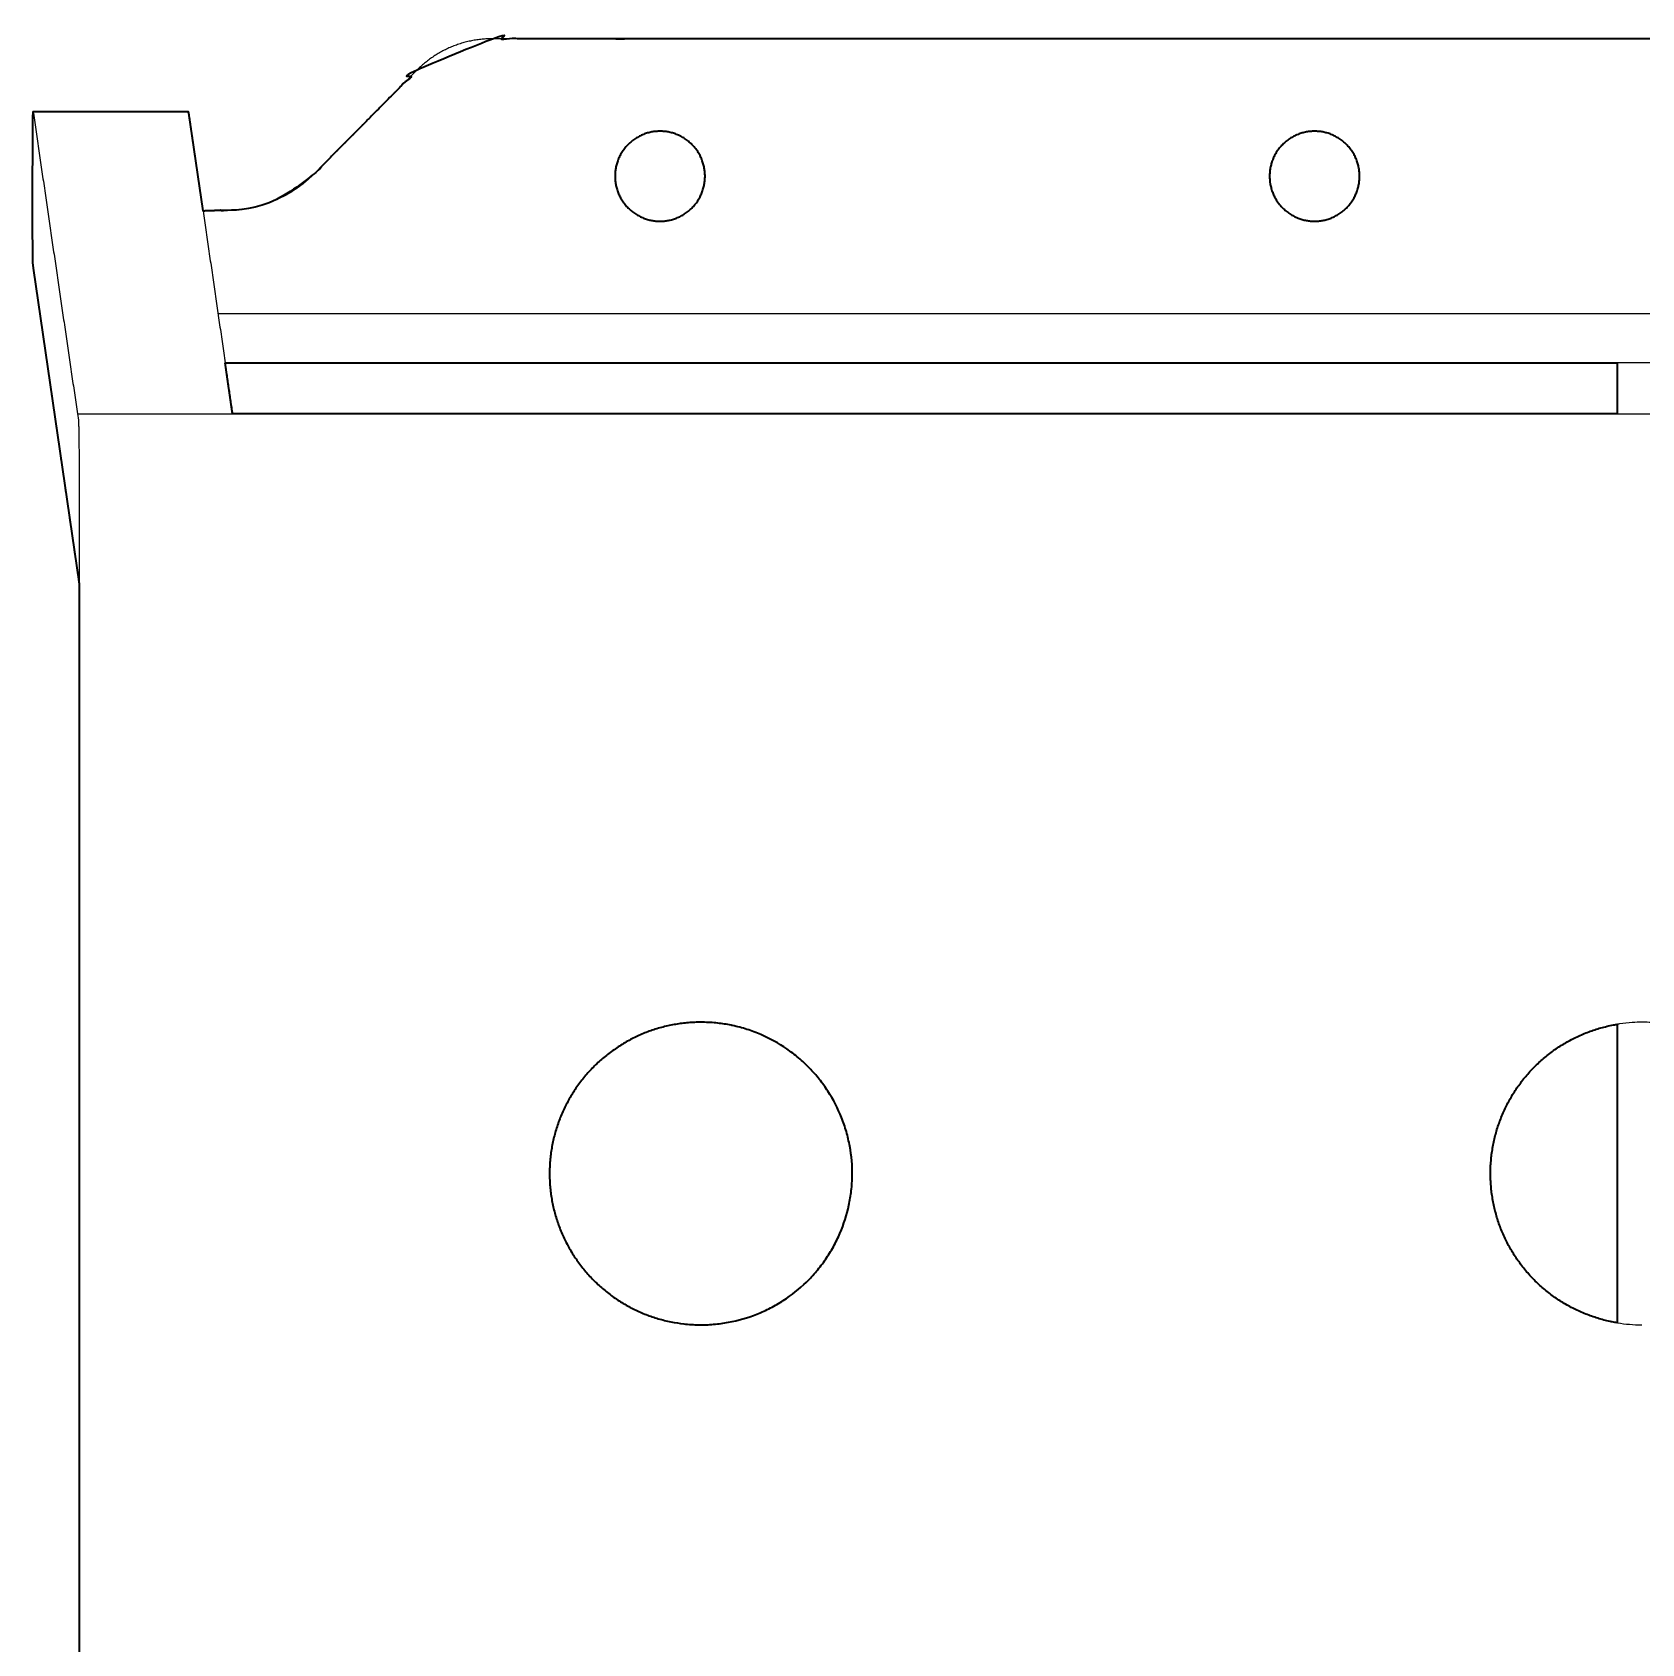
# Model space of a CAD drawing. Header units: millimetres. Extents: x 0 to 1859, y -873 to 750.
# Drawn here: x 210.3 to 407, y -676.4 to -479.4 of the extents above; entities that cross this region are included whole.
import ezdxf

# ---------------------------------------------------------------- set-up
doc = ezdxf.new("R2010")
doc.units = ezdxf.units.MM
doc.layers.add('Blocks', color=7, linetype='Continuous')
doc.layers.add('Blocks$Inner', color=7, linetype='Continuous', lineweight=25, true_color=0x007f00)
doc.layers.add('Blocks$Outline', color=7, linetype='Continuous', lineweight=35, true_color=0xff3f3f)

# ---------------------------------------------------------------- blocks, each defined once
blk = doc.blocks.new('Balcony Barstool Top')
at = {"layer": 'Blocks$Inner'}
blk.add_line((201.05, 45.84), (201.01, 45.85), dxfattribs=at)
for points in [[(179.21, 202.73), (173.79, 202.73), (169.97, 198.87)], [(157.45, 186.21), (153.05, 181.76), (146.79, 181.76)]]:
    blk.add_rational_spline(points, [1, 0.922783803363, 1], degree=2, dxfattribs=at)
for points, degree in [([(460.21, 202.73), (319.71, 202.73), (179.21, 202.73)], 2), ([(169.97, 198.87), (163.71, 192.54), (157.45, 186.21)], 2), ([(123.05, 193.73), (123.06, 193.78), (123.07, 193.78)], 2), ([(123.07, 193.78), (123.08, 193.77), (123.11, 193.69), (123.12, 193.64)], 3), ([(123.07, 193.78), (132.58, 193.78), (142.07, 193.78)], 2), ([(123.12, 193.64), (125.8, 175.24), (128.51, 156.85)], 2), ([(142.07, 193.78), (142.08, 193.78), (142.1, 193.7), (142.12, 193.64)], 3), ([(142.12, 193.64), (142.99, 187.66), (143.86, 181.67)], 2), ([(122.99, 184.62), (122.99, 186.5), (122.99, 190.77), (123.01, 192.46)], 3), ([(123, 176.66), (122.98, 178.49), (122.98, 182.74), (122.99, 184.62)], 3), ([(146.79, 181.76), (145.32, 181.71), (143.85, 181.66)], 2), ([(143.86, 181.67), (145.21, 172.39), (146.56, 163.11)], 2), ([(128.73, 136.01), (125.92, 155.35), (123.11, 174.68)], 2), ([(493.74, 169.11), (319.71, 169.11), (145.69, 169.11)], 2), ([(316.71, 163.11), (231.63, 163.11), (146.56, 163.11)], 2), ([(146.56, 163.11), (147.01, 159.98), (147.47, 156.85)], 2), ([(316.71, 163.13), (316.71, 159.99), (316.71, 156.85)], 2), ([(322.73, 163.11), (319.72, 163.11), (316.71, 163.11)], 2), ([(316.72, 156.85), (318.72, 156.85), (320.72, 156.85), (322.71, 156.85)], 3), ([(316.71, 82.23), (316.71, 63.99), (316.71, 45.72)], 2), ([(316.72, 45.72), (317.71, 45.56), (318.7, 45.48), (319.7, 45.48)], 3)]:
    blk.add_open_spline(points, degree=degree, dxfattribs=at)
for points, knots in [([(123.01, 192.46), (123.01, 193), (123.02, 193.33), (123.04, 193.63), (123.04, 193.69), (123.05, 193.73)], [23.51103, 23.51103, 23.51103, 23.51103, 25.538079, 25.538079, 26.637281, 26.637281, 26.637281, 26.637281]), ([(123.11, 174.68), (123.09, 174.74), (123.07, 174.82), (123.04, 175.06), (123.03, 175.19), (123.01, 175.7), (123, 176.09), (123, 176.66)], [0, 0, 0, 0, 3.235786, 3.235786, 5.076267, 5.076267, 7.103315, 7.103315, 7.103315, 7.103315]), ([(128.51, 156.85), (128.63, 156.02), (128.63, 155.96), (128.64, 155.78), (128.65, 155.66), (128.65, 155.36), (128.66, 155.19), (128.67, 154.78), (128.67, 154.55), (128.68, 154.03), (128.68, 153.75), (128.69, 153.13), (128.69, 152.8), (128.7, 152.1), (128.7, 151.73), (128.7, 150.95), (128.71, 150.54), (128.71, 149.69), (128.71, 149.26), (128.71, 148.36), (128.72, 147.9), (128.72, 146.97), (128.72, 146.49), (128.72, 145.54), (128.72, 145.05), (128.72, 143.47), (128.72, 142.65), (128.72, 140.73), (128.72, 139.78), (128.72, 136.9), (128.72, 134.98), (128.72, 129.23), (128.72, 125.39), (128.72, 117.72), (128.72, 113.88), (128.72, 106.21), (128.72, 102.38), (128.72, 94.7), (128.72, 90.87), (128.72, 83.2), (128.72, 79.36), (128.72, 71.69), (128.72, 67.85), (128.72, 60.18), (128.72, 56.34), (128.72, 48.67), (128.72, 44.84), (128.72, 37.17), (128.72, 33.33), (128.72, 25.66), (128.72, 21.82), (128.72, 14.15), (128.72, 10.31), (128.72, 2.64), (128.72, -1.19), (128.72, -8.87), (128.72, -12.7), (128.72, -20.37), (128.72, -24.21), (128.72, -31.88), (128.72, -35.72), (128.72, -43.39), (128.72, -47.23), (128.72, -54.9), (128.72, -58.73), (128.72, -66.4), (128.72, -70.24), (128.72, -77.91), (128.72, -81.75), (128.72, -89.42), (128.72, -93.26), (128.72, -100.93), (128.72, -104.76), (128.72, -112.44), (128.72, -116.27), (128.72, -123.94), (128.72, -127.78), (128.72, -132.03), (128.72, -132.58), (128.72, -133.54), (128.72, -134.01), (128.72, -134.94), (128.71, -135.4), (128.71, -136.3), (128.71, -136.74), (128.71, -137.58), (128.7, -137.99), (128.7, -138.77), (128.7, -139.14), (128.69, -139.85), (128.69, -140.18), (128.68, -140.79), (128.68, -141.07), (128.67, -141.59), (128.67, -141.82), (128.66, -142.23), (128.65, -142.41), (128.65, -142.71), (128.64, -142.82), (128.63, -143), (128.63, -143.06), (128.63, -143.09)], [625.1326, 625.1326, 625.1326, 625.1326, 626.407756, 626.407756, 627.682912, 627.682912, 628.958067, 628.958067, 630.233223, 630.233223, 631.508379, 631.508379, 632.783535, 632.783535, 634.05869, 634.05869, 635.333846, 635.333846, 636.609002, 636.609002, 637.884158, 637.884158, 639.159313, 639.159313, 640.434469, 640.434469, 643.350427, 643.350427, 646.266385, 646.266385, 652.0983, 652.0983, 663.762132, 663.762132, 675.425963, 675.425963, 687.089794, 687.089794, 698.753625, 698.753625, 710.417457, 710.417457, 722.081288, 722.081288, 733.745119, 733.745119, 745.40895, 745.40895, 757.072782, 757.072782, 768.736613, 768.736613, 780.400444, 780.400444, 792.064275, 792.064275, 803.728107, 803.728107, 815.391938, 815.391938, 827.055769, 827.055769, 838.719601, 838.719601, 850.383432, 850.383432, 862.047263, 862.047263, 873.711094, 873.711094, 885.374926, 885.374926, 897.038757, 897.038757, 908.702588, 908.702588, 920.366419, 920.366419, 921.641575, 921.641575, 922.916731, 922.916731, 924.191887, 924.191887, 925.467042, 925.467042, 926.742198, 926.742198, 928.017354, 928.017354, 929.292509, 929.292509, 930.567665, 930.567665, 931.842821, 931.842821, 933.117977, 933.117977, 934.393132, 934.393132, 935.668288, 935.668288, 935.668288, 935.668288]), ([(128.51, 156.85), (130.96, 156.85), (133.4, 156.85), (138.3, 156.85), (140.75, 156.85), (144.62, 156.85), (146.05, 156.85), (147.48, 156.85)], [0, 0, 0, 0, 7.335493, 7.335493, 14.670986, 14.670986, 18.951525, 18.951525, 18.951525, 18.951525]), ([(147.48, 156.85), (148.49, 156.85), (149.51, 156.85), (151.17, 156.85), (151.81, 156.85), (153.09, 156.85), (153.73, 156.85), (155, 156.85), (155.64, 156.85), (192.59, 156.85), (228.91, 156.85), (282.39, 156.85), (299.56, 156.85), (316.72, 156.85)], [18.951525, 18.951525, 18.951525, 18.951525, 22.006479, 22.006479, 23.929848, 23.929848, 25.853217, 25.853217, 27.776586, 27.776586, 136.79717, 136.79717, 188.319721, 188.319721, 188.319721, 188.319721]), ([(201.01, 45.85), (200.76, 45.9), (200.5, 45.96), (200, 46.09), (199.74, 46.15), (199, 46.37), (198.51, 46.54), (197.54, 46.91), (197.06, 47.12), (196.37, 47.46), (196.13, 47.58), (195.68, 47.83), (195.44, 47.96), (195, 48.23), (194.77, 48.37), (194.34, 48.65), (194.12, 48.8), (193.49, 49.25), (193.08, 49.57), (192.3, 50.25), (191.92, 50.6), (191.37, 51.15), (191.19, 51.34), (190.84, 51.73), (190.67, 51.93), (190.34, 52.32), (190.17, 52.53), (189.86, 52.94), (189.7, 53.16), (189.26, 53.79), (188.98, 54.23), (188.46, 55.12), (188.21, 55.58), (187.88, 56.28), (187.77, 56.52), (187.57, 57), (187.47, 57.25), (187.29, 57.73), (187.2, 57.98), (187.04, 58.47), (186.97, 58.73), (186.83, 59.22), (186.76, 59.47), (186.64, 59.98), (186.59, 60.23), (186.49, 60.74), (186.45, 60.99), (186.37, 61.51), (186.34, 61.76), (186.28, 62.28), (186.26, 62.54), (186.23, 63.06), (186.22, 63.32), (186.21, 63.84), (186.21, 64.11), (186.22, 64.62), (186.23, 64.89), (186.26, 65.4), (186.28, 65.66), (186.34, 66.18), (186.37, 66.44), (186.44, 66.95), (186.49, 67.2), (186.59, 67.71), (186.64, 67.97), (186.76, 68.47), (186.82, 68.72), (186.96, 69.22), (187.04, 69.48), (187.2, 69.97), (187.29, 70.22), (187.47, 70.71), (187.57, 70.95), (187.77, 71.43), (187.88, 71.67), (188.1, 72.14), (188.22, 72.37), (188.46, 72.83), (188.58, 73.05), (188.84, 73.5), (188.98, 73.72), (189.26, 74.16), (189.4, 74.38), (189.7, 74.8), (189.86, 75.02), (190.17, 75.43), (190.34, 75.64), (190.67, 76.04), (190.85, 76.23), (191.2, 76.62), (191.38, 76.81), (191.74, 77.18), (191.93, 77.36), (192.31, 77.71), (192.5, 77.88), (192.89, 78.22), (193.1, 78.38), (193.5, 78.7), (193.71, 78.86), (194.14, 79.16), (194.36, 79.31), (194.79, 79.6), (195.02, 79.74), (195.46, 80), (195.69, 80.13), (196.15, 80.38), (196.38, 80.5), (196.84, 80.73), (197.08, 80.83), (197.55, 81.04), (197.79, 81.14), (198.28, 81.33), (198.52, 81.42), (199.01, 81.58), (199.26, 81.66), (199.76, 81.81), (200.02, 81.88), (200.52, 82), (200.78, 82.06), (201.29, 82.16), (201.55, 82.21), (202.06, 82.29), (202.32, 82.33), (202.84, 82.38), (203.09, 82.41), (203.61, 82.45), (203.87, 82.46), (204.39, 82.48), (204.65, 82.48), (204.91, 82.48)], [0, 0, 0, 0, 0.781252, 0.781252, 1.562505, 1.562505, 3.12501, 3.12501, 4.687514, 4.687514, 5.468767, 5.468767, 6.250019, 6.250019, 7.030413, 7.030413, 7.810808, 7.810808, 9.371596, 9.371596, 10.932384, 10.932384, 11.712778, 11.712778, 12.493172, 12.493172, 13.272911, 13.272911, 14.05265, 14.05265, 15.612127, 15.612127, 17.171605, 17.171605, 17.951343, 17.951343, 18.731082, 18.731082, 19.510807, 19.510807, 20.290533, 20.290533, 21.070258, 21.070258, 21.849983, 21.849983, 22.629709, 22.629709, 23.409434, 23.409434, 24.18916, 24.18916, 24.968885, 24.968885, 25.74925, 25.74925, 26.529615, 26.529615, 27.309981, 27.309981, 28.090346, 28.090346, 28.870711, 28.870711, 29.651076, 29.651076, 30.431441, 30.431441, 31.211807, 31.211807, 31.993035, 31.993035, 32.774263, 32.774263, 33.555492, 33.555492, 34.33672, 34.33672, 35.117949, 35.117949, 35.899177, 35.899177, 36.680406, 36.680406, 37.461634, 37.461634, 38.243428, 38.243428, 39.025221, 39.025221, 39.807015, 39.807015, 40.588808, 40.588808, 41.370602, 41.370602, 42.152395, 42.152395, 42.934189, 42.934189, 43.715982, 43.715982, 44.497812, 44.497812, 45.279641, 45.279641, 46.061471, 46.061471, 46.843301, 46.843301, 47.625131, 47.625131, 48.40696, 48.40696, 49.18879, 49.18879, 49.97062, 49.97062, 50.752449, 50.752449, 51.534279, 51.534279, 52.316109, 52.316109, 53.097939, 53.097939, 53.879768, 53.879768, 54.661598, 54.661598, 54.661598, 54.661598]), ([(208.4, 82.11), (208.45, 82.09), (208.51, 82.08), (209.16, 81.94), (209.75, 81.79), (210.91, 81.42), (211.48, 81.2), (213.14, 80.49), (214.2, 79.9), (215.7, 78.87), (216.18, 78.5), (217.11, 77.72), (217.55, 77.31), (218.39, 76.44), (218.79, 75.99), (219.36, 75.28), (219.54, 75.04), (219.89, 74.55), (220.07, 74.29), (220.9, 73.01), (221.45, 71.94), (222.12, 70.26), (222.31, 69.69), (222.57, 68.81), (222.64, 68.51), (222.78, 67.92), (222.85, 67.62), (223.12, 66.14), (223.22, 64.93), (223.2, 63.42), (223.19, 63.12), (223.15, 62.51), (223.12, 62.2), (223.02, 61.3), (222.92, 60.7), (222.55, 58.93), (222.18, 57.78), (221.58, 56.38), (221.45, 56.1), (221.18, 55.56), (221.04, 55.29), (220.6, 54.49), (220.29, 53.98), (219.6, 52.99), (219.24, 52.51), (218.45, 51.58), (218.04, 51.13), (216.73, 49.86), (215.79, 49.11), (214.27, 48.13), (213.74, 47.82), (212.66, 47.26), (212.11, 47.01), (210.42, 46.34), (209.27, 46.01), (207.48, 45.68), (206.87, 45.59), (205.66, 45.49), (205.05, 45.47), (204.44, 45.48)], [58.137944, 58.137944, 58.137944, 58.137944, 58.313372, 58.313372, 60.132663, 60.132663, 61.951954, 61.951954, 65.590535, 65.590535, 67.409826, 67.409826, 69.229117, 69.229117, 71.048407, 71.048407, 71.958053, 71.958053, 72.867698, 72.867698, 76.50628, 76.50628, 78.32557, 78.32557, 79.235216, 79.235216, 80.144861, 80.144861, 83.783442, 83.783442, 84.693088, 84.693088, 85.602733, 85.602733, 87.422024, 87.422024, 91.060605, 91.060605, 91.970251, 91.970251, 92.879896, 92.879896, 94.699187, 94.699187, 96.518478, 96.518478, 98.337768, 98.337768, 101.97635, 101.97635, 103.795641, 103.795641, 105.614931, 105.614931, 109.253513, 109.253513, 111.072804, 111.072804, 112.892094, 112.892094, 112.892094, 112.892094]), ([(204.91, 82.48), (205.25, 82.47), (205.55, 82.46), (206.16, 82.42), (206.47, 82.4), (207.32, 82.3), (207.86, 82.22), (208.4, 82.11)], [54.661598, 54.661598, 54.661598, 54.661598, 55.574709, 55.574709, 56.487819, 56.487819, 58.137944, 58.137944, 58.137944, 58.137944]), ([(316.73, 82.24), (316.56, 82.21), (316.4, 82.18), (315.98, 82.1), (315.71, 82.04), (315.21, 81.92), (314.95, 81.86), (314.45, 81.72), (314.2, 81.64), (313.46, 81.4), (312.98, 81.22), (312.26, 80.92), (312.02, 80.81), (311.56, 80.59), (311.32, 80.47), (310.87, 80.23), (310.64, 80.1), (310.19, 79.84), (309.96, 79.7), (309.52, 79.42), (309.3, 79.28), (308.88, 78.98), (308.66, 78.82), (308.25, 78.51), (308.05, 78.35), (307.65, 78.01), (307.46, 77.84), (307.07, 77.5), (306.89, 77.32), (306.52, 76.95), (306.34, 76.77), (305.98, 76.39), (305.81, 76.19), (305.47, 75.8), (305.3, 75.59), (304.98, 75.18), (304.82, 74.97), (304.52, 74.55), (304.37, 74.33), (304.09, 73.9), (303.95, 73.68), (303.69, 73.23), (303.56, 73.01), (303.31, 72.55), (303.19, 72.32), (302.97, 71.86), (302.86, 71.62), (302.65, 71.15), (302.55, 70.9), (302.36, 70.42), (302.27, 70.17), (302.11, 69.68), (302.02, 69.42), (301.88, 68.93), (301.81, 68.67), (301.69, 68.17), (301.63, 67.92), (301.53, 67.41), (301.48, 67.15), (301.4, 66.64), (301.36, 66.39), (301.3, 65.87), (301.28, 65.61), (301.24, 65.1), (301.22, 64.83), (301.21, 64.32), (301.21, 64.05), (301.21, 63.53), (301.22, 63.26), (301.25, 62.75), (301.27, 62.48), (301.31, 61.97), (301.34, 61.71), (301.42, 61.2), (301.46, 60.94), (301.55, 60.43), (301.6, 60.18), (301.71, 59.67), (301.78, 59.42), (301.91, 58.92), (301.98, 58.67), (302.14, 58.17), (302.22, 57.92), (302.4, 57.43), (302.5, 57.18), (302.69, 56.71), (302.8, 56.46), (303.02, 55.99), (303.13, 55.76), (303.37, 55.3), (303.49, 55.07), (303.75, 54.62), (303.88, 54.4), (304.15, 53.96), (304.29, 53.74), (304.59, 53.31), (304.74, 53.1), (305.05, 52.69), (305.21, 52.48), (305.54, 52.07), (305.72, 51.87), (306.06, 51.48), (306.24, 51.29), (306.6, 50.92), (306.78, 50.74), (307.16, 50.38), (307.35, 50.21), (307.74, 49.87), (307.94, 49.7), (308.34, 49.38), (308.55, 49.22), (308.97, 48.91), (309.18, 48.76), (309.61, 48.47), (309.84, 48.33), (310.28, 48.06), (310.51, 47.92), (310.96, 47.67), (311.2, 47.55), (311.66, 47.32), (311.9, 47.21), (312.37, 46.99), (312.61, 46.89), (313.09, 46.7), (313.33, 46.61), (313.82, 46.44), (314.07, 46.36), (314.56, 46.21), (314.81, 46.13), (315.32, 46), (315.58, 45.94), (315.83, 45.89)], [65.07601, 65.07601, 65.07601, 65.07601, 65.586659, 65.586659, 66.366816, 66.366816, 67.146972, 67.146972, 67.927127, 67.927127, 69.487439, 69.487439, 70.267595, 70.267595, 71.047751, 71.047751, 71.827907, 71.827907, 72.608062, 72.608062, 73.388236, 73.388236, 74.16841, 74.16841, 74.948584, 74.948584, 75.728758, 75.728758, 76.508931, 76.508931, 77.289105, 77.289105, 78.069279, 78.069279, 78.849453, 78.849453, 79.629651, 79.629651, 80.40985, 80.40985, 81.190048, 81.190048, 81.970247, 81.970247, 82.750445, 82.750445, 83.530644, 83.530644, 84.310842, 84.310842, 85.091041, 85.091041, 85.871227, 85.871227, 86.651412, 86.651412, 87.431598, 87.431598, 88.211783, 88.211783, 88.991969, 88.991969, 89.772154, 89.772154, 90.55234, 90.55234, 91.332526, 91.332526, 92.112681, 92.112681, 92.892836, 92.892836, 93.672991, 93.672991, 94.453146, 94.453146, 95.233301, 95.233301, 96.013456, 96.013456, 96.793611, 96.793611, 97.573767, 97.573767, 98.353921, 98.353921, 99.134076, 99.134076, 99.914231, 99.914231, 100.694385, 100.694385, 101.47454, 101.47454, 102.254695, 102.254695, 103.03485, 103.03485, 103.815004, 103.815004, 104.595189, 104.595189, 105.375374, 105.375374, 106.155559, 106.155559, 106.935744, 106.935744, 107.715929, 107.715929, 108.496114, 108.496114, 109.276299, 109.276299, 110.056484, 110.056484, 110.836683, 110.836683, 111.616882, 111.616882, 112.39708, 112.39708, 113.177279, 113.177279, 113.957478, 113.957478, 114.737676, 114.737676, 115.517875, 115.517875, 116.298074, 116.298074, 116.298074, 116.298074]), ([(319.7, 82.48), (319.31, 82.48), (318.93, 82.47), (318.03, 82.41), (317.51, 82.35), (316.91, 82.27), (316.82, 82.25), (316.73, 82.24)], [62.087614, 62.087614, 62.087614, 62.087614, 63.246188, 63.246188, 64.806502, 64.806502, 65.07601, 65.07601, 65.07601, 65.07601]), ([(322.71, 82.23), (322.32, 82.3), (321.92, 82.35), (320.91, 82.45), (320.3, 82.48), (319.7, 82.48)], [59.059281, 59.059281, 59.059281, 59.059281, 60.264191, 60.264191, 62.087614, 62.087614, 62.087614, 62.087614]), ([(204.44, 45.48), (203.83, 45.49), (203.22, 45.53), (202.09, 45.66), (201.57, 45.74), (201.05, 45.84)], [112.892094, 112.892094, 112.892094, 112.892094, 114.721923, 114.721923, 116.315509, 116.315509, 116.315509, 116.315509]), ([(315.83, 45.89), (315.91, 45.87), (315.99, 45.85), (316.29, 45.79), (316.51, 45.76), (316.72, 45.72)], [116.2980737, 116.2980737, 116.2980737, 116.2980737, 116.5470746, 116.5470746, 117.2075087, 117.2075087, 117.2075087, 117.2075087])]:
    blk.add_open_spline(points, degree=3, knots=knots, dxfattribs=at)
for points, weights, knots in [([(199.71, 180.42), (194.21, 180.42), (194.21, 185.92), (194.21, 191.42), (199.71, 191.42)], [1, 0.707106781187, 1, 0.707106781187, 1], [1.570796, 1.570796, 1.570796, 3.141593, 3.141593, 4.712389, 4.712389, 4.712389]), ([(199.71, 191.42), (205.21, 191.42), (205.21, 185.92), (205.21, 180.42), (199.71, 180.42)], [1, 0.707106781186, 1, 0.707106781186, 1], [4.712389, 4.712389, 4.712389, 6.283185, 6.283185, 7.853982, 7.853982, 7.853982]), ([(279.71, 180.42), (274.21, 180.42), (274.21, 185.92), (274.21, 191.42), (279.71, 191.42)], [1, 0.707106781187, 1, 0.707106781187, 1], [1.570796, 1.570796, 1.570796, 3.141593, 3.141593, 4.712389, 4.712389, 4.712389]), ([(279.71, 191.42), (285.21, 191.42), (285.21, 185.92), (285.21, 180.42), (279.71, 180.42)], [1, 0.707106781187, 1, 0.707106781187, 1], [4.712389, 4.712389, 4.712389, 6.283185, 6.283185, 7.853982, 7.853982, 7.853982])]:
    blk.add_rational_spline(points, weights, degree=2, knots=knots, dxfattribs=at)
at = {"layer": 'Blocks$Outline'}
for points in [[(143.86, 181.66), (143.86, 181.67), (142.12, 193.64)], [(123.11, 174.68), (128.72, 136.09)], [(147.47, 156.85), (146.56, 163.11)], [(146.56, 163.11), (316.71, 163.11), (316.71, 163.11)], [(316.71, 163.11), (316.71, 156.85)]]:
    blk.add_lwpolyline(points, dxfattribs=at)
for points, weights, knots in [([(495.56, 181.66), (494.09, 181.71), (492.64, 181.76), (486.38, 181.76), (481.97, 186.21), (475.71, 192.54), (469.45, 198.87), (465.64, 202.73), (460.21, 202.73), (319.71, 202.73), (179.21, 202.73), (173.79, 202.73), (169.97, 198.87), (163.71, 192.54), (157.45, 186.21), (153.05, 181.76), (146.79, 181.76), (145.32, 181.71), (143.86, 181.66)], [1, 1, 1, 0.922783803363, 1, 1, 1, 0.922783803362, 1, 1, 1, 0.922783803363, 1, 1, 1, 0.922783803363, 1, 1, 1], [0.090306, 0.090306, 0.090306, 3, 3, 3.791105, 3.791105, 21.594182, 21.594182, 22.385287, 22.385287, 303.381447, 303.381447, 304.172552, 304.172552, 321.975629, 321.975629, 322.766734, 322.766734, 325.690265, 325.690265, 325.690265]), ([(199.71, 180.42), (194.21, 180.42), (194.21, 185.92), (194.21, 191.42), (199.71, 191.42), (205.21, 191.42), (205.21, 185.92), (205.21, 180.42), (199.71, 180.42)], [1, 0.707106781187, 1, 0.707106781187, 1, 0.707106781186, 1, 0.707106781186, 1], [1.570796, 1.570796, 1.570796, 3.141593, 3.141593, 4.712389, 4.712389, 6.283185, 6.283185, 7.853982, 7.853982, 7.853982]), ([(279.71, 180.42), (274.21, 180.42), (274.21, 185.92), (274.21, 191.42), (279.71, 191.42), (285.21, 191.42), (285.21, 185.92), (285.21, 180.42), (279.71, 180.42)], [1, 0.707106781187, 1, 0.707106781187, 1, 0.707106781187, 1, 0.707106781187, 1], [1.570796, 1.570796, 1.570796, 3.141593, 3.141593, 4.712389, 4.712389, 6.283185, 6.283185, 7.853982, 7.853982, 7.853982])]:
    blk.add_rational_spline(points, weights, degree=2, knots=knots, dxfattribs=at)
for points, knots in [([(123.07, 193.78), (123.07, 193.78), (123.07, 193.78), (123.06, 193.77), (123.05, 193.76), (123.05, 193.73), (123.04, 193.69), (123.04, 193.63), (123.02, 193.33), (123.01, 193), (123.01, 192.46), (122.99, 190.77), (122.99, 186.5), (122.99, 184.62), (122.98, 182.74), (122.98, 178.49), (123, 176.66), (123, 176.09), (123.01, 175.7), (123.03, 175.19), (123.04, 175.06), (123.07, 174.82), (123.09, 174.74), (123.11, 174.68)], [-46.633106, -46.633106, -46.633106, -46.633106, -46.60997, -46.6029, -45.637282, -45.637282, -45.637282, -44.53808, -44.53808, -42.511031, -42.511031, -42.511031, -34.30717, -34.30717, -34.30717, -26.103316, -26.103316, -26.103316, -24.076269, -24.076269, -22.235787, -22.235787, -19.000001, -19.000001, -19.000001, -19.000001]), ([(142.12, 193.64), (142.1, 193.7), (142.08, 193.78), (142.07, 193.78), (135.74, 193.78), (129.41, 193.78), (123.07, 193.78)], [-27.620568, -27.620568, -27.620568, -27.620568, -24.778447, -24.778447, -24.778447, -5.80918, -5.80918, -5.80918, -5.80918]), ([(316.71, 156.85), (299.55, 156.85), (282.39, 156.85), (228.91, 156.85), (192.59, 156.85), (155.64, 156.85), (155, 156.85), (153.73, 156.85), (153.09, 156.85), (151.81, 156.85), (151.17, 156.85), (149.51, 156.85), (148.49, 156.85), (147.48, 156.85), (147.47, 156.85), (147.47, 156.85), (147.47, 156.85)], [-188.505611, -188.505611, -188.505611, -188.505611, -136.99137, -136.99137, -27.970786, -27.970786, -26.047417, -26.047417, -24.124048, -24.124048, -22.200679, -22.200679, -19.145725, -19.145725, -19.145725, -19.13872, -19.13872, -19.13872, -19.13872]), ([(128.72, 136.09), (128.72, 135.08), (128.72, 134.07), (128.72, 129.23), (128.72, 125.39), (128.72, 117.72), (128.72, 113.88), (128.72, 106.21), (128.72, 102.38), (128.72, 94.7), (128.72, 90.87), (128.72, 83.2), (128.72, 79.36), (128.72, 71.69), (128.72, 67.85), (128.72, 60.18), (128.72, 56.34), (128.72, 48.67), (128.72, 44.84), (128.72, 37.17), (128.72, 33.33), (128.72, 25.66), (128.72, 21.82), (128.72, 14.15), (128.72, 10.31), (128.72, 2.64), (128.72, -1.19), (128.72, -8.87), (128.72, -12.7), (128.72, -20.37), (128.72, -24.21), (128.72, -31.88), (128.72, -35.72), (128.72, -43.39), (128.72, -47.23), (128.72, -54.9), (128.72, -58.73), (128.72, -66.4), (128.72, -70.24), (128.72, -77.91), (128.72, -81.75), (128.72, -89.42), (128.72, -93.26), (128.72, -100.93), (128.72, -104.76), (128.72, -112.44), (128.72, -116.27), (128.72, -121.11), (128.72, -122.12), (128.72, -123.13)], [-301.463085, -301.463085, -301.463085, -301.463085, -298.396462, -298.396462, -286.732631, -286.732631, -275.068799, -275.068799, -263.404968, -263.404968, -251.741137, -251.741137, -240.077306, -240.077306, -228.413474, -228.413474, -216.749643, -216.749643, -205.085812, -205.085812, -193.421981, -193.421981, -181.758149, -181.758149, -170.094318, -170.094318, -158.430487, -158.430487, -146.766656, -146.766656, -135.102824, -135.102824, -123.438993, -123.438993, -111.775162, -111.775162, -100.11133, -100.11133, -88.447499, -88.447499, -76.783668, -76.783668, -65.119837, -65.119837, -53.456005, -53.456005, -41.792174, -41.792174, -38.728548, -38.728548, -38.728548, -38.728548]), ([(201.01, 45.85), (200.76, 45.9), (200.5, 45.96), (200, 46.09), (199.74, 46.15), (199, 46.37), (198.51, 46.54), (197.54, 46.91), (197.06, 47.12), (196.37, 47.46), (196.13, 47.58), (195.68, 47.83), (195.44, 47.96), (195, 48.23), (194.77, 48.37), (194.34, 48.65), (194.12, 48.8), (193.49, 49.25), (193.08, 49.57), (192.3, 50.25), (191.92, 50.6), (191.37, 51.15), (191.19, 51.34), (190.84, 51.73), (190.67, 51.93), (190.34, 52.32), (190.17, 52.53), (189.86, 52.94), (189.7, 53.16), (189.26, 53.79), (188.98, 54.23), (188.46, 55.12), (188.21, 55.58), (187.88, 56.28), (187.77, 56.52), (187.57, 57), (187.47, 57.25), (187.29, 57.73), (187.2, 57.98), (187.04, 58.47), (186.97, 58.73), (186.83, 59.22), (186.76, 59.47), (186.64, 59.98), (186.59, 60.23), (186.49, 60.74), (186.45, 60.99), (186.37, 61.51), (186.34, 61.76), (186.28, 62.28), (186.26, 62.54), (186.23, 63.06), (186.22, 63.32), (186.21, 63.84), (186.21, 64.11), (186.22, 64.62), (186.23, 64.89), (186.26, 65.4), (186.28, 65.66), (186.34, 66.18), (186.37, 66.44), (186.44, 66.95), (186.49, 67.2), (186.59, 67.71), (186.64, 67.97), (186.76, 68.47), (186.82, 68.72), (186.96, 69.22), (187.04, 69.48), (187.2, 69.97), (187.29, 70.22), (187.47, 70.71), (187.57, 70.95), (187.77, 71.43), (187.88, 71.67), (188.1, 72.14), (188.22, 72.37), (188.46, 72.83), (188.58, 73.05), (188.84, 73.5), (188.98, 73.72), (189.26, 74.16), (189.4, 74.38), (189.7, 74.8), (189.86, 75.02), (190.17, 75.43), (190.34, 75.64), (190.67, 76.04), (190.85, 76.23), (191.2, 76.62), (191.38, 76.81), (191.74, 77.18), (191.93, 77.36), (192.31, 77.71), (192.5, 77.88), (192.89, 78.22), (193.1, 78.38), (193.5, 78.7), (193.71, 78.86), (194.14, 79.16), (194.36, 79.31), (194.79, 79.6), (195.02, 79.74), (195.46, 80), (195.69, 80.13), (196.15, 80.38), (196.38, 80.5), (196.84, 80.73), (197.08, 80.83), (197.55, 81.04), (197.79, 81.14), (198.28, 81.33), (198.52, 81.42), (199.01, 81.58), (199.26, 81.66), (199.76, 81.81), (200.02, 81.88), (200.52, 82), (200.78, 82.06), (201.29, 82.16), (201.55, 82.21), (202.06, 82.29), (202.32, 82.33), (202.84, 82.38), (203.09, 82.41), (203.61, 82.45), (203.87, 82.46), (204.39, 82.48), (204.65, 82.48), (204.91, 82.48), (205.25, 82.47), (205.55, 82.46), (206.16, 82.42), (206.47, 82.4), (207.32, 82.3), (207.86, 82.22), (208.4, 82.11), (208.45, 82.09), (208.51, 82.08), (209.16, 81.94), (209.75, 81.79), (210.91, 81.42), (211.48, 81.2), (213.14, 80.49), (214.2, 79.9), (215.7, 78.87), (216.18, 78.5), (217.11, 77.72), (217.55, 77.31), (218.39, 76.44), (218.79, 75.99), (219.36, 75.28), (219.54, 75.04), (219.89, 74.55), (220.07, 74.29), (220.9, 73.01), (221.45, 71.94), (222.12, 70.26), (222.31, 69.69), (222.57, 68.81), (222.64, 68.51), (222.78, 67.92), (222.85, 67.62), (223.12, 66.14), (223.22, 64.93), (223.2, 63.42), (223.19, 63.12), (223.15, 62.51), (223.12, 62.2), (223.02, 61.3), (222.92, 60.7), (222.55, 58.93), (222.18, 57.78), (221.58, 56.38), (221.45, 56.1), (221.18, 55.56), (221.04, 55.29), (220.6, 54.49), (220.29, 53.98), (219.6, 52.99), (219.24, 52.51), (218.45, 51.58), (218.04, 51.13), (216.73, 49.86), (215.79, 49.11), (214.27, 48.13), (213.74, 47.82), (212.66, 47.26), (212.11, 47.01), (210.42, 46.34), (209.27, 46.01), (207.48, 45.68), (206.87, 45.59), (205.66, 45.49), (205.05, 45.47), (204.44, 45.48), (203.83, 45.49), (203.22, 45.53), (202.09, 45.66), (201.57, 45.74), (201.05, 45.84), (201.04, 45.85), (201.02, 45.85), (201.01, 45.85)], [0, 0, 0, 0, 0.781252, 0.781252, 1.562505, 1.562505, 3.12501, 3.12501, 4.687514, 4.687514, 5.468767, 5.468767, 6.250019, 6.250019, 7.030413, 7.030413, 7.810808, 7.810808, 9.371596, 9.371596, 10.932384, 10.932384, 11.712778, 11.712778, 12.493172, 12.493172, 13.272911, 13.272911, 14.05265, 14.05265, 15.612127, 15.612127, 17.171605, 17.171605, 17.951343, 17.951343, 18.731082, 18.731082, 19.510807, 19.510807, 20.290533, 20.290533, 21.070258, 21.070258, 21.849983, 21.849983, 22.629709, 22.629709, 23.409434, 23.409434, 24.18916, 24.18916, 24.968885, 24.968885, 25.74925, 25.74925, 26.529615, 26.529615, 27.309981, 27.309981, 28.090346, 28.090346, 28.870711, 28.870711, 29.651076, 29.651076, 30.431441, 30.431441, 31.211807, 31.211807, 31.993035, 31.993035, 32.774263, 32.774263, 33.555492, 33.555492, 34.33672, 34.33672, 35.117949, 35.117949, 35.899177, 35.899177, 36.680406, 36.680406, 37.461634, 37.461634, 38.243428, 38.243428, 39.025221, 39.025221, 39.807015, 39.807015, 40.588808, 40.588808, 41.370602, 41.370602, 42.152395, 42.152395, 42.934189, 42.934189, 43.715982, 43.715982, 44.497812, 44.497812, 45.279641, 45.279641, 46.061471, 46.061471, 46.843301, 46.843301, 47.625131, 47.625131, 48.40696, 48.40696, 49.18879, 49.18879, 49.97062, 49.97062, 50.752449, 50.752449, 51.534279, 51.534279, 52.316109, 52.316109, 53.097939, 53.097939, 53.879768, 53.879768, 54.661598, 54.661598, 54.661598, 55.574709, 55.574709, 56.487819, 56.487819, 58.137944, 58.137944, 58.137944, 58.313372, 58.313372, 60.132663, 60.132663, 61.951954, 61.951954, 65.590535, 65.590535, 67.409826, 67.409826, 69.229117, 69.229117, 71.048407, 71.048407, 71.958053, 71.958053, 72.867698, 72.867698, 76.50628, 76.50628, 78.32557, 78.32557, 79.235216, 79.235216, 80.144861, 80.144861, 83.783442, 83.783442, 84.693088, 84.693088, 85.602733, 85.602733, 87.422024, 87.422024, 91.060605, 91.060605, 91.970251, 91.970251, 92.879896, 92.879896, 94.699187, 94.699187, 96.518478, 96.518478, 98.337768, 98.337768, 101.97635, 101.97635, 103.795641, 103.795641, 105.614931, 105.614931, 109.253513, 109.253513, 111.072804, 111.072804, 112.892094, 112.892094, 112.892094, 114.721923, 114.721923, 116.315509, 116.315509, 116.315509, 116.349276, 116.349276, 116.349276, 116.349276]), ([(316.71, 45.72), (316.5, 45.76), (316.28, 45.8), (315.99, 45.85), (315.91, 45.87), (315.83, 45.89), (315.58, 45.94), (315.32, 46), (314.81, 46.13), (314.56, 46.21), (314.07, 46.36), (313.82, 46.44), (313.33, 46.61), (313.09, 46.7), (312.61, 46.89), (312.37, 46.99), (311.9, 47.21), (311.66, 47.32), (311.2, 47.55), (310.96, 47.67), (310.51, 47.92), (310.28, 48.06), (309.84, 48.33), (309.61, 48.47), (309.18, 48.76), (308.97, 48.91), (308.55, 49.22), (308.34, 49.38), (307.94, 49.7), (307.74, 49.87), (307.35, 50.21), (307.16, 50.38), (306.78, 50.74), (306.6, 50.92), (306.24, 51.29), (306.06, 51.48), (305.72, 51.87), (305.54, 52.07), (305.21, 52.48), (305.05, 52.69), (304.74, 53.1), (304.59, 53.31), (304.29, 53.74), (304.15, 53.96), (303.88, 54.4), (303.75, 54.62), (303.49, 55.07), (303.37, 55.3), (303.13, 55.76), (303.02, 55.99), (302.8, 56.46), (302.69, 56.71), (302.5, 57.18), (302.4, 57.43), (302.22, 57.92), (302.14, 58.17), (301.98, 58.67), (301.91, 58.92), (301.78, 59.42), (301.71, 59.67), (301.6, 60.18), (301.55, 60.43), (301.46, 60.94), (301.42, 61.2), (301.34, 61.71), (301.31, 61.97), (301.27, 62.48), (301.25, 62.75), (301.22, 63.26), (301.21, 63.53), (301.21, 64.05), (301.21, 64.32), (301.22, 64.83), (301.24, 65.1), (301.28, 65.61), (301.3, 65.87), (301.36, 66.39), (301.4, 66.64), (301.48, 67.15), (301.53, 67.41), (301.63, 67.92), (301.69, 68.17), (301.81, 68.67), (301.88, 68.93), (302.02, 69.42), (302.11, 69.68), (302.27, 70.17), (302.36, 70.42), (302.55, 70.9), (302.65, 71.15), (302.86, 71.62), (302.97, 71.86), (303.19, 72.32), (303.31, 72.55), (303.56, 73.01), (303.69, 73.23), (303.95, 73.68), (304.09, 73.9), (304.37, 74.33), (304.52, 74.55), (304.82, 74.97), (304.98, 75.18), (305.3, 75.59), (305.47, 75.8), (305.81, 76.19), (305.98, 76.39), (306.34, 76.77), (306.52, 76.95), (306.89, 77.32), (307.07, 77.5), (307.46, 77.84), (307.65, 78.01), (308.05, 78.35), (308.25, 78.51), (308.66, 78.82), (308.88, 78.98), (309.3, 79.28), (309.52, 79.42), (309.96, 79.7), (310.19, 79.84), (310.64, 80.1), (310.87, 80.23), (311.32, 80.47), (311.56, 80.59), (312.02, 80.81), (312.26, 80.92), (312.98, 81.22), (313.46, 81.4), (314.2, 81.64), (314.45, 81.72), (314.95, 81.86), (315.21, 81.92), (315.71, 82.04), (315.98, 82.1), (316.39, 82.18), (316.55, 82.21), (316.71, 82.23)], [-117.194298, -117.194298, -117.194298, -117.194298, -116.547075, -116.547075, -116.298074, -116.298074, -116.298074, -115.517875, -115.517875, -114.737676, -114.737676, -113.957478, -113.957478, -113.177279, -113.177279, -112.39708, -112.39708, -111.616882, -111.616882, -110.836683, -110.836683, -110.056484, -110.056484, -109.276299, -109.276299, -108.496114, -108.496114, -107.715929, -107.715929, -106.935744, -106.935744, -106.155559, -106.155559, -105.375374, -105.375374, -104.595189, -104.595189, -103.815004, -103.815004, -103.03485, -103.03485, -102.254695, -102.254695, -101.47454, -101.47454, -100.694385, -100.694385, -99.914231, -99.914231, -99.134076, -99.134076, -98.353921, -98.353921, -97.573767, -97.573767, -96.793611, -96.793611, -96.013456, -96.013456, -95.233301, -95.233301, -94.453146, -94.453146, -93.672991, -93.672991, -92.892836, -92.892836, -92.112681, -92.112681, -91.332526, -91.332526, -90.55234, -90.55234, -89.772154, -89.772154, -88.991969, -88.991969, -88.211783, -88.211783, -87.431598, -87.431598, -86.651412, -86.651412, -85.871227, -85.871227, -85.091041, -85.091041, -84.310842, -84.310842, -83.530644, -83.530644, -82.750445, -82.750445, -81.970247, -81.970247, -81.190048, -81.190048, -80.40985, -80.40985, -79.629651, -79.629651, -78.849453, -78.849453, -78.069279, -78.069279, -77.289105, -77.289105, -76.508931, -76.508931, -75.728758, -75.728758, -74.948584, -74.948584, -74.16841, -74.16841, -73.388236, -73.388236, -72.608062, -72.608062, -71.827907, -71.827907, -71.047751, -71.047751, -70.267595, -70.267595, -69.487439, -69.487439, -67.927127, -67.927127, -67.146972, -67.146972, -66.366816, -66.366816, -65.586659, -65.586659, -65.097125, -65.097125, -65.097125, -65.097125])]:
    blk.add_open_spline(points, degree=3, knots=knots, dxfattribs=at)
blk.add_open_spline([(316.71, 82.23), (316.71, 63.99), (316.71, 45.72)], degree=2, dxfattribs=at)

msp = doc.modelspace()

# ---------------------------------------------------------------- block references
at = {"layer": 'Blocks'}
msp.add_blockref('Balcony Barstool Top', (87.31, -682.89), dxfattribs=at)

doc.saveas('drawing.dxf')
